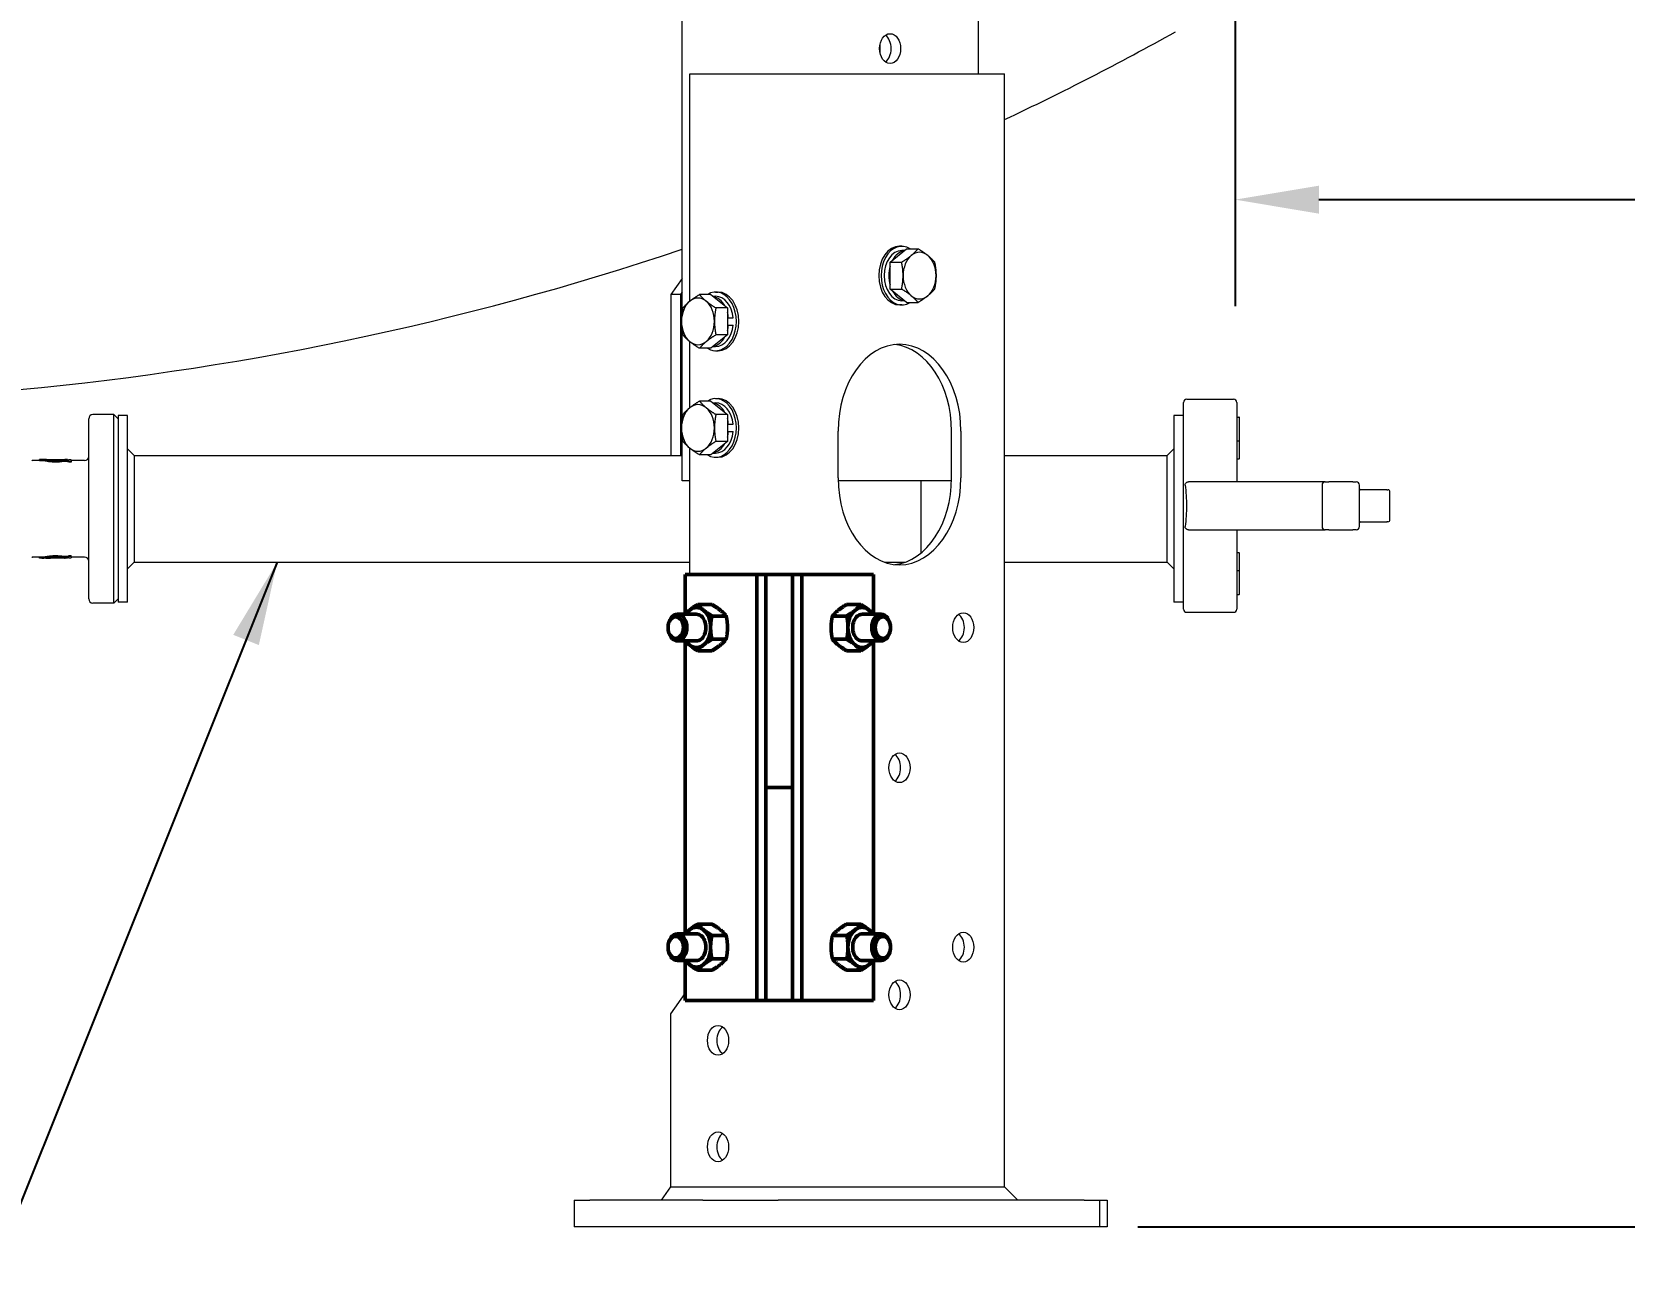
# Model space of a CAD drawing. Header units: inches. Extents: x 20 to 536, y 8 to 344.
# Drawn here: x 116.26 to 146.15, y 46.72 to 70.03 of the extents above; entities that cross this region are included whole.
import ezdxf

# ---------------------------------------------------------------- set-up
doc = ezdxf.new("R2010")
doc.units = ezdxf.units.IN
doc.header["$LTSCALE"] = 16
doc.header["$MEASUREMENT"] = 0
for name, color, linetype, lineweight in [('Dimension (ANSI)', 7, 'Continuous', 25), ('Symbol (ANSI)', 7, 'Continuous', 25), ('Visible (ANSI)', 7, 'Continuous', 50)]:
    doc.layers.add(name, color=color, linetype=linetype, lineweight=lineweight)
doc.styles.add('Standard D-E', font='arial.ttf')
doc.dimstyles.new('in [mm] D-E NeptuneBenson', dxfattribs={"dimscale": 16, "dimtxt": 0.15, "dimasz": 0.098425, "dimexe": 0.125, "dimexo": 0.063, "dimgap": 0.031496, "dimtad": 0, "dimtih": 1, "dimtoh": 1, "dimdec": 4, "dimrnd": 1e-08, "dimzin": 3, "dimdsep": 46, "dimlunit": 5, "dimtxsty": 'Standard D-E', "dimcen": 0.09, "dimdle": 0.393701, "dimclrd": 256, "dimclre": 256, "dimclrt": 256, "dimadec": 1, "dimazin": 1, "dimtfac": 1, "dimtofl": 0, "dimtmove": 0, "dimatfit": 3, "dimfxl": 1, "dimfrac": 1, "dimtolj": 1, "dimtzin": 4, "dimlwd": -1, "dimlwe": -1, "dimarcsym": 0})
doc.dimstyles.new('in [mm] D-E NeptuneBenson$7', dxfattribs={"dimscale": 16, "dimtxt": 0.15, "dimasz": 0.098425, "dimexe": 0.125, "dimexo": 0.063, "dimgap": 0.031496, "dimtad": 0, "dimtih": 1, "dimtoh": 1, "dimdec": 4, "dimrnd": 1e-08, "dimzin": 3, "dimdsep": 46, "dimlunit": 5, "dimtxsty": 'Standard D-E', "dimcen": 0.09, "dimdle": 0.393701, "dimclrd": 256, "dimclre": 256, "dimclrt": 256, "dimadec": 1, "dimazin": 1, "dimtfac": 1, "dimtofl": 0, "dimtmove": 0, "dimatfit": 3, "dimfxl": 1, "dimfrac": 1, "dimtolj": 1, "dimtzin": 4, "dimlwd": -1, "dimlwe": -1, "dimarcsym": 0})

# ---------------------------------------------------------------- blocks, each defined once
blk = doc.blocks.new('*D19')
at = {"layer": 'Defpoints', "color": 0, "transparency": 16777216}
for p in [(139.969, 83.625), (185.288, 83.625), (136.009, 47.596)]:
    blk.add_point(p, dxfattribs=at)
at = {"layer": 'Dimension (ANSI)', "transparency": 16777216}
for p, q in [((140.977, 83.625), (187.288, 83.625)), ((185.288, 82.051), (185.288, 69.393)), ((185.288, 49.171), (185.288, 61.849)), ((137.017, 47.596), (187.288, 47.596))]:
    blk.add_line(p, q, dxfattribs=at)
for points in [[(185.026, 82.051), (185.551, 82.051), (185.288, 83.625)], [(185.026, 49.171), (185.551, 49.171), (185.288, 47.596)]]:
    blk.add_solid(points, dxfattribs=at)
at = {"layer": 'Dimension (ANSI)', "transparency": 16777216, "char_height": 2.4, "attachment_point": 5, "style": 'Standard D-E'}
for s, insert in [('\\A1; 36 in', (185.288, 67.351)), ('\\A1;[915.1 mm]', (185.288, 63.579))]:
    blk.add_mtext(s, dxfattribs=dict(at, insert=insert))
blk = doc.blocks.new('*D22')
at = {"layer": 'Defpoints', "color": 0, "transparency": 16777216}
for p in [(138.844, 74.125), (174.469, 74.125), (174.469, 66.883)]:
    blk.add_point(p, dxfattribs=at)
at = {"layer": 'Dimension (ANSI)', "transparency": 16777216}
for p, q in [((138.844, 73.117), (138.844, 64.883)), ((174.469, 73.117), (174.469, 64.883)), ((140.419, 66.883), (148.177, 66.883)), ((172.894, 66.883), (165.51, 66.883))]:
    blk.add_line(p, q, dxfattribs=at)
for points in [[(140.419, 67.145), (140.419, 66.62), (138.844, 66.883)], [(172.894, 67.145), (172.894, 66.62), (174.469, 66.883)]]:
    blk.add_solid(points, dxfattribs=at)
at = {"layer": 'Dimension (ANSI)', "transparency": 16777216, "char_height": 2.4, "attachment_point": 5, "style": 'Standard D-E'}
for s, insert in [('\\A1; 35{\\H1x;\\S5#8;} in', (156.844, 69.838)), ('\\A1;[904.9 mm]', (156.844, 64.841))]:
    blk.add_mtext(s, dxfattribs=dict(at, insert=insert))

msp = doc.modelspace()

# ---------------------------------------------------------------- linework, layer by layer
at = {"layer": 'Visible (ANSI)', "linetype": 'Continuous', "lineweight": 18}
for p, q in [((134.02723, 69.24631), (134.02723, 73.94207)), ((128.46805, 64.78104), (128.46805, 72.12531)), ((132.18036, 69.63207), (132.18036, 69.80655)), ((128.60781, 69.24631), (129.80049, 69.24631)), ((128.60781, 64.97548), (128.60781, 69.24631)), ((129.80049, 69.24631), (130.7763, 69.24631)), ((130.7763, 69.24631), (134.31425, 69.24631)), ((134.31425, 69.24631), (134.51634, 69.24631)), ((134.51634, 48.34631), (134.51634, 69.24631)), ((132.36884, 65.7089), (132.6782, 65.96149)), ((132.58981, 66.00749), (132.54527, 66.00749)), ((132.63677, 65.92766), (132.58981, 65.92766)), ((132.6782, 65.96149), (132.89364, 65.96149)), ((132.36884, 65.20372), (132.36884, 65.7089)), ((132.36884, 65.7089), (132.58428, 65.7089)), ((128.46805, 65.40266), (128.25426, 65.10031)), ((132.6782, 64.95113), (132.36884, 65.20372)), ((132.36884, 65.20372), (132.58428, 65.20372)), ((128.25426, 65.10031), (128.25426, 62.07669)), ((128.43103, 65.10031), (128.25426, 65.10031)), ((128.46805, 65.15266), (128.43103, 65.10031)), ((128.43103, 65.10031), (128.43103, 62.07669)), ((129.00521, 65.10149), (128.78977, 65.10149)), ((129.00521, 65.10149), (129.31457, 64.8489)), ((129.04664, 65.06766), (129.0936, 65.06766)), ((129.0936, 65.14749), (129.13814, 65.14749)), ((132.58981, 64.90513), (132.54527, 64.90513)), ((132.63677, 64.98496), (132.58981, 64.98496)), ((132.6782, 64.95113), (132.89364, 64.95113)), ((129.31457, 64.8489), (129.09913, 64.8489)), ((129.31457, 64.8489), (129.31457, 64.34372)), ((129.33504, 64.66411), (129.31457, 64.66411)), ((129.33504, 64.66411), (129.42343, 64.66411)), ((128.46805, 62.78104), (128.46805, 64.41159)), ((129.31457, 64.34372), (129.00521, 64.09113)), ((129.31457, 64.34372), (129.09913, 64.34372)), ((129.31457, 64.52851), (129.33504, 64.52851)), ((129.33504, 64.52851), (129.42343, 64.52851)), ((128.60781, 62.97548), (128.60781, 64.21714)), ((129.00521, 64.09113), (128.78977, 64.09113)), ((129.04664, 64.12496), (129.0936, 64.12496)), ((129.0936, 64.04513), (129.13814, 64.04513)), ((129.00521, 63.10149), (128.78977, 63.10149)), ((129.00521, 63.10149), (129.31457, 62.8489)), ((129.04664, 63.06766), (129.0936, 63.06766)), ((129.0936, 63.14749), (129.13814, 63.14749)), ((137.87661, 59.19428), (137.87661, 63.07428)), ((137.93661, 63.13428), (138.81661, 63.13428)), ((138.87661, 63.07428), (138.87661, 61.58428)), ((117.32543, 59.38393), (117.32543, 62.76945)), ((117.79787, 62.84819), (117.40417, 62.84819)), ((117.79787, 59.30519), (117.79787, 62.84819)), ((117.87661, 62.76945), (117.79787, 62.84819)), ((117.87661, 62.82669), (117.87661, 59.32669)), ((118.05591, 62.82669), (117.87661, 62.82669)), ((118.05591, 59.32669), (118.05591, 62.82669)), ((129.31457, 62.8489), (129.09913, 62.8489)), ((129.31457, 62.8489), (129.31457, 62.34372)), ((137.69731, 62.82669), (137.69731, 59.32669)), ((137.87661, 62.82669), (137.69731, 62.82669)), ((138.88661, 62.8008), (138.91661, 62.8008)), ((138.92661, 62.64157), (138.92661, 62.7908)), ((129.33504, 62.66411), (129.31457, 62.66411)), ((129.31457, 62.52851), (129.33504, 62.52851)), ((129.33504, 62.66411), (129.42343, 62.66411)), ((129.33504, 62.52851), (129.42343, 62.52851)), ((131.39269, 61.65631), (131.39269, 62.53631)), ((133.52108, 61.65631), (133.52108, 62.53631)), ((133.69786, 62.53631), (133.69786, 61.65631)), ((138.92661, 62.62622), (138.92661, 62.64157)), ((138.92661, 62.34299), (138.92661, 62.62622)), ((118.18091, 62.07669), (118.05591, 62.20169)), ((128.46805, 61.60031), (128.46805, 62.41159)), ((128.60781, 59.84631), (128.60781, 62.21714)), ((129.31457, 62.34372), (129.00521, 62.09113)), ((129.31457, 62.34372), (129.09913, 62.34372)), ((137.57231, 62.07669), (137.69731, 62.20169)), ((138.91661, 62.34834), (138.88661, 62.34834)), ((138.92661, 62.33834), (138.92661, 62.34299)), ((138.92661, 62.02434), (138.92661, 62.33834)), ((116.39866, 61.9822), (116.26771, 61.9822)), ((116.39866, 61.99953), (116.39866, 62.00228)), ((116.44629, 62.00228), (116.39866, 62.00228)), ((116.39866, 61.99953), (116.39866, 61.97939)), ((116.44629, 62.00228), (116.44629, 62.00169)), ((116.52346, 62.00228), (116.47622, 62.00228)), ((116.47622, 62.00228), (116.47622, 62.00142)), ((116.49628, 61.97739), (116.49628, 61.99757)), ((116.84971, 61.98599), (116.84971, 61.96554)), ((116.92976, 62.00228), (116.88251, 62.00228)), ((116.92976, 62.00228), (116.92976, 61.9913)), ((116.99905, 61.99638), (116.95141, 61.99638)), ((116.95141, 61.99053), (116.95141, 61.99638)), ((116.95141, 61.97111), (116.95141, 61.98133)), ((116.95141, 61.97111), (116.99905, 61.97111)), ((116.95141, 61.97111), (116.95141, 61.95031)), ((116.99905, 61.95031), (116.95141, 61.95031)), ((116.99905, 61.99638), (116.99905, 61.97111)), ((117.24669, 61.9822), (116.99905, 61.9822)), ((116.99905, 61.97111), (116.99905, 61.95031)), ((118.18091, 62.07669), (128.46805, 62.07669)), ((118.18091, 62.07669), (118.18091, 60.3912)), ((129.00521, 62.09113), (128.78977, 62.09113)), ((129.04664, 62.12496), (129.0936, 62.12496)), ((129.0936, 62.04513), (129.13814, 62.04513)), ((134.51634, 62.07669), (137.57231, 62.07669)), ((137.57231, 60.3912), (137.57231, 62.07669)), ((138.88661, 62.01434), (138.91661, 62.01434)), ((128.60781, 61.60031), (128.46805, 61.60031)), ((133.5204, 61.60031), (131.39337, 61.60031)), ((132.94479, 61.60031), (132.94479, 60.24469)), ((140.51369, 61.58428), (137.9719, 61.58428)), ((140.53661, 61.58428), (140.51369, 61.58428)), ((140.53661, 61.58428), (140.60161, 61.58428)), ((141.05161, 61.58428), (140.60161, 61.58428)), ((141.05161, 61.58428), (141.11661, 61.58428)), ((140.47661, 61.52428), (140.47661, 60.74428)), ((141.17661, 60.74428), (141.17661, 61.52428)), ((141.69161, 61.43428), (141.19661, 61.43428)), ((141.69161, 61.43428), (141.71161, 61.43428)), ((141.75161, 60.87428), (141.75161, 61.39428)), ((137.9719, 60.68428), (140.51369, 60.68428)), ((138.87661, 60.68428), (138.87661, 59.19428)), ((140.51369, 60.68428), (140.53661, 60.68428)), ((140.60161, 60.68428), (140.53661, 60.68428)), ((140.60161, 60.68428), (141.05161, 60.68428)), ((141.11661, 60.68428), (141.05161, 60.68428)), ((141.19661, 60.83428), (141.69161, 60.83428)), ((141.71161, 60.83428), (141.69161, 60.83428)), ((118.18091, 60.3912), (118.18091, 60.07669)), ((137.57231, 60.07669), (137.57231, 60.3912)), ((116.39866, 60.17118), (116.26771, 60.17118)), ((116.39866, 60.15385), (116.39866, 60.17399)), ((116.39866, 60.1511), (116.39866, 60.15385)), ((116.44629, 60.1511), (116.39866, 60.1511)), ((116.44629, 60.15169), (116.44629, 60.1511)), ((116.47622, 60.1511), (116.47622, 60.15196)), ((116.52346, 60.1511), (116.47622, 60.1511)), ((116.49628, 60.15581), (116.49628, 60.17599)), ((116.84971, 60.18784), (116.84971, 60.16739)), ((116.92976, 60.1511), (116.88251, 60.1511)), ((116.92976, 60.1511), (116.92976, 60.16207)), ((116.95141, 60.18227), (116.95141, 60.20307)), ((116.95141, 60.20307), (116.99905, 60.20307)), ((116.99905, 60.18227), (116.95141, 60.18227)), ((116.95141, 60.17205), (116.95141, 60.18227)), ((116.95141, 60.157), (116.95141, 60.16285)), ((116.95141, 60.157), (116.99905, 60.157)), ((116.99905, 60.18227), (116.99905, 60.20307)), ((116.99905, 60.18227), (116.99905, 60.157)), ((117.24669, 60.17118), (116.99905, 60.17118)), ((138.88661, 60.25422), (138.91661, 60.25422)), ((138.92661, 59.93022), (138.92661, 60.24422)), ((118.18091, 60.07669), (118.05591, 59.95169)), ((118.18091, 60.07669), (128.60781, 60.07669)), ((132.26094, 60.07669), (132.65283, 60.07669)), ((134.51634, 60.07669), (137.57231, 60.07669)), ((137.57231, 60.07669), (137.69731, 59.95169)), ((138.88661, 59.92022), (138.91661, 59.92022)), ((138.92661, 59.92557), (138.92661, 59.93022)), ((138.92661, 59.64234), (138.92661, 59.92557)), ((138.92661, 59.62699), (138.92661, 59.64234)), ((138.92661, 59.47776), (138.92661, 59.62699)), ((117.79787, 59.30519), (117.40417, 59.30519)), ((117.87661, 59.38393), (117.79787, 59.30519)), ((118.05591, 59.32669), (117.87661, 59.32669)), ((137.87661, 59.32669), (137.69731, 59.32669)), ((138.88661, 59.46776), (138.91661, 59.46776)), ((137.93661, 59.13428), (138.81661, 59.13428)), ((128.25426, 51.59631), (128.52063, 51.97302)), ((128.25426, 48.34631), (128.25426, 51.59631)), ((128.07748, 48.09631), (128.25426, 48.34631)), ((128.25426, 48.34631), (129.80049, 48.34631)), ((129.80049, 48.34631), (130.7763, 48.34631)), ((130.7763, 48.34631), (134.31425, 48.34631)), ((134.31425, 48.34631), (134.51634, 48.34631)), ((134.51634, 48.34631), (134.76634, 48.09631)), ((126.43875, 48.09631), (126.73165, 48.09631)), ((126.43875, 48.09631), (126.43875, 47.59631)), ((128.85297, 48.09631), (126.73165, 48.09631)), ((128.85297, 48.09631), (130.26718, 48.09631)), ((136.00889, 48.09631), (130.26718, 48.09631)), ((136.00889, 48.09631), (136.30178, 48.09631)), ((136.30178, 48.09631), (136.30178, 47.59631)), ((136.30178, 48.09631), (136.44562, 48.09631)), ((136.44562, 48.09631), (136.44562, 47.59631)), ((126.73165, 47.59631), (126.43875, 47.59631)), ((128.85297, 47.59631), (126.73165, 47.59631)), ((130.26718, 47.59631), (128.85297, 47.59631)), ((136.00889, 47.59631), (130.26718, 47.59631)), ((136.30178, 47.59631), (136.00889, 47.59631)), ((136.44562, 47.59631), (136.30178, 47.59631))]:
    msp.add_line(p, q, dxfattribs=at)
at = {"layer": 'Visible (ANSI)'}
for p, q in [((128.52063, 59.84631), (129.652, 59.84631)), ((128.52063, 59.09631), (128.52063, 59.84631)), ((129.86468, 59.84631), (129.652, 59.84631)), ((129.86468, 59.84631), (130.03839, 59.84631)), ((129.86468, 59.84631), (129.86468, 51.84631)), ((130.03839, 59.84631), (130.53839, 59.84631)), ((130.03839, 59.84631), (130.03839, 57.84631)), ((130.53839, 57.84631), (130.53839, 59.84631)), ((130.71211, 59.84631), (130.53839, 59.84631)), ((130.92479, 59.84631), (130.71211, 59.84631)), ((130.71211, 51.84631), (130.71211, 59.84631)), ((130.92479, 59.84631), (132.05616, 59.84631)), ((132.05616, 59.09631), (132.05616, 59.84631)), ((128.75786, 59.27932), (129.02727, 59.27932)), ((131.81893, 59.27932), (131.54952, 59.27932)), ((128.73423, 59.09631), (128.37722, 59.09631)), ((129.02302, 59.06282), (129.29244, 59.06282)), ((131.55377, 59.06282), (131.28435, 59.06282)), ((131.84256, 59.09631), (132.19957, 59.09631)), ((128.20047, 58.85026), (128.20048, 58.85118)), ((128.20047, 58.84236), (128.20048, 58.84145)), ((128.73423, 58.59631), (128.37722, 58.59631)), ((128.52063, 53.09631), (128.52063, 58.59631)), ((129.02302, 58.62981), (129.29244, 58.62981)), ((131.55377, 58.62981), (131.28435, 58.62981)), ((131.84256, 58.59631), (132.19957, 58.59631)), ((132.05616, 53.09631), (132.05616, 58.59631)), ((132.37632, 58.85026), (132.37631, 58.85118)), ((132.37632, 58.84236), (132.37631, 58.84145)), ((128.75786, 58.4133), (129.02727, 58.4133)), ((131.81893, 58.4133), (131.54952, 58.4133)), ((130.03839, 56.34631), (130.03839, 57.84631)), ((130.53839, 57.84631), (130.53839, 56.34631)), ((130.03839, 55.84631), (130.03839, 56.34631)), ((130.53839, 56.34631), (130.53839, 55.84631)), ((130.03839, 55.84631), (130.53839, 55.84631)), ((130.03839, 55.84631), (130.03839, 55.34631)), ((130.53839, 55.34631), (130.53839, 55.84631)), ((130.03839, 52.34631), (130.03839, 55.34631)), ((130.53839, 55.34631), (130.53839, 52.34631)), ((128.75786, 53.27932), (129.02727, 53.27932)), ((131.81893, 53.27932), (131.54952, 53.27932)), ((128.73423, 53.09631), (128.37722, 53.09631)), ((129.02302, 53.06282), (129.29244, 53.06282)), ((131.55377, 53.06282), (131.28435, 53.06282)), ((131.84256, 53.09631), (132.19957, 53.09631)), ((128.20047, 52.85026), (128.20048, 52.85118)), ((128.20047, 52.84236), (128.20048, 52.84145)), ((129.02302, 52.62981), (129.29244, 52.62981)), ((131.55377, 52.62981), (131.28435, 52.62981)), ((132.37632, 52.85026), (132.37631, 52.85118)), ((132.37632, 52.84236), (132.37631, 52.84145)), ((128.73423, 52.59631), (128.37722, 52.59631)), ((128.52063, 51.84631), (128.52063, 52.59631)), ((128.75786, 52.4133), (129.02727, 52.4133)), ((130.03839, 52.34631), (130.03839, 51.84631)), ((130.53839, 51.84631), (130.53839, 52.34631)), ((131.81893, 52.4133), (131.54952, 52.4133)), ((131.84256, 52.59631), (132.19957, 52.59631)), ((132.05616, 51.84631), (132.05616, 52.59631)), ((128.52063, 51.84631), (129.652, 51.84631)), ((129.86468, 51.84631), (129.652, 51.84631)), ((129.86468, 51.84631), (130.03839, 51.84631)), ((130.03839, 51.84631), (130.53839, 51.84631)), ((130.71211, 51.84631), (130.53839, 51.84631)), ((130.92479, 51.84631), (130.71211, 51.84631)), ((130.92479, 51.84631), (132.05616, 51.84631))]:
    msp.add_line(p, q, dxfattribs=at)
at = {"layer": 'Visible (ANSI)', "linetype": 'Continuous', "lineweight": 18}
for centre, radius, start, end in [((110.86874, 118.38531), 55.31, 295.311967, 299.051175), ((110.86874, 118.38531), 55.31, 274.925696, 288.553746), ((137.93661, 63.07428), 0.06, 90, 180), ((138.81661, 63.07428), 0.06, 0, 90), ((117.40417, 62.76945), 0.07874, 90, 180), ((138.88661, 62.8108), 0.01, 180, 270), ((138.91661, 62.7908), 0.01, 0, 90), ((138.88661, 62.35834), 0.01, 180, 270), ((138.91661, 62.33834), 0.01, 0, 90), ((116.26771, 61.96252), 0.01969, 90, 120), ((117.24669, 62.06094), 0.07874, 270, 0), ((138.88661, 62.00434), 0.01, 90, 180), ((138.91661, 62.02434), 0.01, 270, 0), ((140.53661, 61.52428), 0.06, 90, 180), ((141.11661, 61.52428), 0.06, 0, 90), ((141.19661, 61.45428), 0.02, 180, 270), ((141.71161, 61.39428), 0.04, 0, 90), ((140.53661, 60.74428), 0.06, 180, 270), ((141.11661, 60.74428), 0.06, 270, 0), ((141.19661, 60.81428), 0.02, 90, 180), ((141.71161, 60.87428), 0.04, 270, 0), ((116.26771, 60.19086), 0.01969, 240, 270), ((117.24669, 60.09244), 0.07874, 0, 90), ((138.88661, 60.26422), 0.01, 180, 270), ((138.91661, 60.24422), 0.01, 0, 90), ((138.88661, 59.91022), 0.01, 90, 180), ((138.91661, 59.93022), 0.01, 270, 0), ((117.40417, 59.38393), 0.07874, 180, 270), ((137.93661, 59.19428), 0.06, 180, 270), ((138.81661, 59.19428), 0.06, 270, 0), ((138.88661, 59.45776), 0.01, 90, 180), ((138.91661, 59.47776), 0.01, 270, 0)]:
    msp.add_arc(centre, radius, start, end, dxfattribs=at)
for centre in [(132.3685, 69.71931), (133.74149, 58.84631), (132.54527, 56.21531), (133.74149, 52.84631), (132.54527, 51.95231), (129.13814, 51.09631), (129.13814, 49.09631)]:
    msp.add_ellipse(centre, major_axis=(0, -0.28), ratio=0.70710678, dxfattribs=at)
for centre, major_axis, ratio, start_param, end_param in [((132.19172, 69.71931), (0, 0.28), 0.70710678, 3.60436277, 5.82041519), ((132.58981, 65.45631), (0, 0.55118), 0.70710678, 5.8717395, 9.83622377), ((132.54527, 65.45631), (0, 0.55118), 0.70710678, 0, 3.14159265), ((132.58981, 65.45631), (0, 0.47135), 0.70710678, 0, 3.14159265), ((132.6782, 65.45631), (0, 0.47135), 0.70710678, 0.14230203, 0.90489552), ((132.92127, 65.45631), (0, -0.4375), 0.70710678, 3.66519143, 4.71238898), ((132.92127, 65.45631), (0, 0.4375), 0.70710678, 5.75958653, 6.80678408), ((132.92127, 65.45631), (0, 0.4375), 0.70710678, 4.71238898, 5.75958653), ((132.6782, 65.45631), (0, 0.47135), 0.70710678, 1.18949958, 1.95209308), ((129.0936, 64.59631), (0, -0.55118), 0.70710678, 5.8717395, 9.83622377), ((132.6782, 65.45631), (0, -0.47135), 0.70710678, 5.37828978, 6.14088328), ((132.92127, 65.45631), (0, -0.4375), 0.70710678, 4.71238898, 5.75958653), ((132.92127, 65.45631), (0, 0.4375), 0.70710678, 3.66519143, 4.71238898), ((128.76214, 64.59631), (0, -0.4375), 0.70710678, 3.66519143, 4.71238898), ((128.76214, 64.59631), (0, 0.4375), 0.70710678, 5.75958653, 6.80678408), ((128.76214, 64.59631), (0, 0.4375), 0.70710678, 4.71238898, 5.75958653), ((129.00521, 64.59631), (0, 0.47135), 0.70710678, 5.37828978, 6.14088328), ((129.0936, 64.59631), (0, 0.47135), 0.70710678, 4.8567332, 6.28318531), ((129.13814, 64.59631), (0, -0.55118), 0.70710678, 0, 3.14159265), ((132.92127, 65.45631), (0, -0.4375), 0.70710678, 5.75958653, 6.80678408), ((128.76214, 64.59631), (0, -0.4375), 0.70710678, 4.71238898, 5.75958653), ((128.76214, 64.59631), (0, 0.4375), 0.70710678, 3.66519143, 4.71238898), ((129.00521, 64.59631), (0, -0.47135), 0.70710678, 1.71514054, 1.95209308), ((129.00521, 64.59631), (0, -0.47135), 0.70710678, 0.14230203, 0.90489552), ((129.0936, 64.59631), (0, -0.47135), 0.70710678, 0, 1.42645211), ((129.00521, 64.59631), (0, -0.47135), 0.70710678, 1.18949958, 1.42645211), ((128.76214, 64.59631), (0, -0.4375), 0.70710678, 5.75958653, 6.80678408), ((132.54527, 62.53631), (0, 1.63), 0.70710678, 4.71238898, 7.85398163), ((132.3685, 62.53631), (0, 1.63), 0.70710678, 4.71238898, 6.20642283), ((129.0936, 62.59631), (0, -0.55118), 0.70710678, 5.8717395, 9.83622377), ((129.0936, 62.59631), (0, 0.47135), 0.70710678, 4.8567332, 6.28318531), ((129.13814, 62.59631), (0, -0.55118), 0.70710678, 0, 3.14159265), ((128.76214, 62.59631), (0, -0.4375), 0.70710678, 3.66519143, 4.71238898), ((128.76214, 62.59631), (0, 0.4375), 0.70710678, 5.75958653, 6.80678408), ((128.76214, 62.59631), (0, 0.4375), 0.70710678, 4.71238898, 5.75958653), ((129.00521, 62.59631), (0, 0.47135), 0.70710678, 5.37828978, 6.14088328), ((129.00521, 62.59631), (0, -0.47135), 0.70710678, 1.71514054, 1.95209308), ((128.76214, 62.59631), (0, -0.4375), 0.70710678, 4.71238898, 5.75958653), ((128.76214, 62.59631), (0, 0.4375), 0.70710678, 3.66519143, 4.71238898), ((129.0936, 62.59631), (0, -0.47135), 0.70710678, 0, 1.42645211), ((129.00521, 62.59631), (0, -0.47135), 0.70710678, 1.18949958, 1.42645211), ((128.76214, 62.59631), (0, -0.4375), 0.70710678, 5.75958653, 6.80678408), ((129.00521, 62.59631), (0, -0.47135), 0.70710678, 0.14230203, 0.90489552), ((116.08245, 61.07669), (4.10717, 0), 0.22535973, 1.46986752, 1.49373155), ((116.08245, 61.07669), (4.01807, 0), 0.22535973, 1.46762165, 1.49201922), ((116.29914, 61.07669), (4.10717, 0), 0.22535973, 1.52676978, 1.53495966), ((116.29914, 61.07669), (4.10717, 0), 0.22535973, 1.43978472, 1.51425269), ((116.08245, 61.07669), (4.10717, 0), 0.22535973, 1.39844189, 1.4544693), ((116.08245, 61.07669), (4.10717, 0), 0.22535973, 1.35761354, 1.38288267), ((116.08245, 61.07669), (4.01807, 0), 0.22535973, 1.352811, 1.37866444), ((116.29914, 61.07669), (4.10717, 0), 0.22535973, 1.41130756, 1.42716465), ((132.54527, 61.65631), (0, -1.63), 0.70710678, 4.71238898, 7.85398163), ((132.3685, 61.65631), (0, -1.63), 0.70710678, 0.07676248, 1.57079633), ((116.08245, 61.07669), (4.01807, 0), 0.22535973, 4.79116609, 4.81556366), ((116.08245, 61.07669), (-4.10717, 0), 0.22535973, 1.6478611, 1.67172513), ((116.29914, 61.07669), (-4.10717, 0), 0.22535973, 1.60663299, 1.61482287), ((116.29914, 61.07669), (-4.10717, 0), 0.22535973, 1.62733996, 1.70180793), ((116.08245, 61.07669), (-4.10717, 0), 0.22535973, 1.68712335, 1.74315077), ((116.08245, 61.07669), (4.01807, 0), 0.22535973, 4.90452087, 4.93037431), ((116.08245, 61.07669), (-4.10717, 0), 0.22535973, 1.75870998, 1.78397911), ((116.29914, 61.07669), (-4.10717, 0), 0.22535973, 1.714428, 1.7302851), ((133.56471, 58.84631), (0, 0.28), 0.70710678, 3.60436277, 5.82041519), ((132.3685, 56.21531), (0, 0.28), 0.70710678, 3.60436277, 5.82041519), ((133.56471, 52.84631), (0, 0.28), 0.70710678, 3.60436277, 5.82041519), ((132.3685, 51.95231), (0, 0.28), 0.70710678, 3.60436277, 5.82041519), ((129.31492, 51.09631), (0, -0.28), 0.70710678, 3.60436277, 5.82041519), ((129.31492, 49.09631), (0, -0.28), 0.70710678, 3.60436277, 5.82041519)]:
    msp.add_ellipse(centre, major_axis=major_axis, ratio=ratio, start_param=start_param, end_param=end_param, dxfattribs=at)
at = {"layer": 'Visible (ANSI)'}
for centre, major_axis, start_param, end_param in [((128.73417, 58.84631), (0, 0.375), 5.75958653, 6.80678408), ((131.84262, 58.84631), (0, 0.375), 5.75958653, 6.80678408), ((128.37722, 58.84631), (0, -0.25), 4.73185041, 10.97611285), ((128.73417, 58.84631), (0, -0.375), 3.66519143, 3.98266132), ((128.73417, 58.84631), (0, -0.25014), 6.25022773, 9.45773554), ((128.73417, 58.84631), (0, 0.375), 4.71238898, 5.75958653), ((131.84262, 58.84631), (0, -0.375), 3.66519143, 4.71238898), ((131.84262, 58.84631), (0, 0.25014), 6.25022773, 9.45773554), ((131.84262, 58.84631), (0, 0.375), 5.44211664, 5.75958653), ((132.19957, 58.84631), (0, 0.25), 4.73185041, 10.97611285), ((128.73417, 58.84631), (0, -0.375), 5.44211664, 5.75958653), ((128.73417, 58.84631), (0, 0.375), 3.66519143, 4.71238898), ((131.84262, 58.84631), (0, -0.375), 4.71238898, 5.75958653), ((131.84262, 58.84631), (0, 0.375), 3.66519143, 3.98266132), ((128.73417, 58.84631), (0, -0.375), 5.75958653, 6.80678408), ((131.84262, 58.84631), (0, -0.375), 5.75958653, 6.80678408), ((128.73417, 52.84631), (0, 0.375), 5.75958653, 6.80678408), ((131.84262, 52.84631), (0, 0.375), 5.75958653, 6.80678408), ((128.37722, 52.84631), (0, -0.25), 4.73185041, 10.97611285), ((128.73417, 52.84631), (0, -0.375), 3.66519143, 3.98266132), ((128.73417, 52.84631), (0, -0.25014), 6.25022773, 9.45773554), ((128.73417, 52.84631), (0, 0.375), 4.71238898, 5.75958653), ((131.84262, 52.84631), (0, -0.375), 3.66519143, 4.71238898), ((131.84262, 52.84631), (0, 0.25014), 6.25022773, 9.45773554), ((131.84262, 52.84631), (0, 0.375), 5.44211664, 5.75958653), ((132.19957, 52.84631), (0, 0.25), 4.73185041, 10.97611285), ((128.73417, 52.84631), (0, 0.375), 3.66519143, 4.71238898), ((131.84262, 52.84631), (0, -0.375), 4.71238898, 5.75958653), ((128.73417, 52.84631), (0, -0.375), 5.44211664, 5.75958653), ((128.73417, 52.84631), (0, -0.375), 5.75958653, 6.80678408), ((131.84262, 52.84631), (0, -0.375), 5.75958653, 6.80678408), ((131.84262, 52.84631), (0, 0.375), 3.66519143, 3.98266132)]:
    msp.add_ellipse(centre, major_axis=major_axis, ratio=0.70710678, start_param=start_param, end_param=end_param, dxfattribs=at)
for centre, major_axis in [((128.34385, 58.84631), (0, 0.20282)), ((132.23294, 58.84631), (0, -0.20281)), ((128.34385, 52.84631), (0, -0.20281)), ((132.23294, 52.84631), (0, -0.20281))]:
    msp.add_ellipse(centre, major_axis=major_axis, ratio=0.70710678, dxfattribs=at)
at = {"layer": 'Visible (ANSI)', "linetype": 'Continuous', "lineweight": 18}
for points, weights in [([(132.58428, 65.7089), (132.6948, 65.77658), (132.76659, 65.8352)], [1.01001874936, 1.04314139574, 1]), ([(132.76659, 65.8352), (132.83838, 65.89381), (132.89364, 65.96149)], [1, 1.04314139574, 1.01001874936]), ([(132.89364, 65.96149), (133.00416, 65.89381), (133.07595, 65.8352)], [1.01001874936, 1.04314139574, 1]), ([(133.07595, 65.8352), (133.14774, 65.77658), (133.203, 65.7089)], [1, 1.04314139574, 1.01001874936]), ([(132.61191, 65.45631), (132.61191, 65.57354), (132.58428, 65.7089)], [1, 1.04314139574, 1.01001874936]), ([(133.203, 65.7089), (133.23063, 65.57354), (133.23063, 65.45631)], [1.01001874936, 1.04314139574, 1]), ([(132.58428, 65.20372), (132.61191, 65.33908), (132.61191, 65.45631)], [1.01001874936, 1.04314139574, 1]), ([(132.76659, 65.07743), (132.6948, 65.13604), (132.58428, 65.20372)], [1, 1.04314139574, 1.01001874936]), ([(133.203, 65.20372), (133.14774, 65.13604), (133.07595, 65.07743)], [1.01001874936, 1.04314139574, 1]), ([(133.23063, 65.45631), (133.23063, 65.33908), (133.203, 65.20372)], [1, 1.04314139574, 1.01001874936]), ([(128.48041, 64.8489), (128.53567, 64.91658), (128.60746, 64.9752)], [1.01001874936, 1.04314139574, 1]), ([(128.60746, 64.9752), (128.67925, 65.03381), (128.78977, 65.10149)], [1, 1.04314139574, 1.01001874936]), ([(128.78977, 65.10149), (128.84503, 65.03381), (128.91682, 64.9752)], [1.01001874936, 1.04314139574, 1]), ([(128.91682, 64.9752), (128.98861, 64.91658), (129.09913, 64.8489)], [1, 1.04314139574, 1.01001874936]), ([(132.89364, 64.95113), (132.83838, 65.01881), (132.76659, 65.07743)], [1.01001874936, 1.04314139574, 1]), ([(133.07595, 65.07743), (133.00416, 65.01881), (132.89364, 64.95113)], [1, 1.04314139574, 1.01001874936]), ([(128.45278, 64.59631), (128.45278, 64.71354), (128.48041, 64.8489)], [1, 1.04314139574, 1.01001874936]), ([(128.48041, 64.34372), (128.45278, 64.47908), (128.45278, 64.59631)], [1.01001874936, 1.04314139574, 1]), ([(129.09913, 64.8489), (129.0715, 64.71354), (129.0715, 64.59631)], [1.01001874936, 1.04314139574, 1]), ([(129.0715, 64.59631), (129.0715, 64.47908), (129.09913, 64.34372)], [1, 1.04314139574, 1.01001874936]), ([(128.60746, 64.21743), (128.53567, 64.27604), (128.48041, 64.34372)], [1, 1.04314139574, 1.01001874936]), ([(129.09913, 64.34372), (128.98861, 64.27604), (128.91682, 64.21743)], [1.01001874936, 1.04314139574, 1]), ([(128.78977, 64.09113), (128.67925, 64.15881), (128.60746, 64.21743)], [1.01001874936, 1.04314139574, 1]), ([(128.91682, 64.21743), (128.84503, 64.15881), (128.78977, 64.09113)], [1, 1.04314139574, 1.01001874936]), ([(128.60746, 62.9752), (128.67925, 63.03381), (128.78977, 63.10149)], [1, 1.04314139574, 1.01001874936]), ([(128.78977, 63.10149), (128.84503, 63.03381), (128.91682, 62.9752)], [1.01001874936, 1.04314139574, 1]), ([(128.45278, 62.59631), (128.45278, 62.71354), (128.48041, 62.8489)], [1, 1.04314139574, 1.01001874936]), ([(128.48041, 62.8489), (128.53567, 62.91658), (128.60746, 62.9752)], [1.01001874936, 1.04314139574, 1]), ([(128.91682, 62.9752), (128.98861, 62.91658), (129.09913, 62.8489)], [1, 1.04314139574, 1.01001874936]), ([(129.09913, 62.8489), (129.0715, 62.71354), (129.0715, 62.59631)], [1.01001874936, 1.04314139574, 1]), ([(128.48041, 62.34372), (128.45278, 62.47908), (128.45278, 62.59631)], [1.01001874936, 1.04314139574, 1]), ([(129.0715, 62.59631), (129.0715, 62.47908), (129.09913, 62.34372)], [1, 1.04314139574, 1.01001874936]), ([(128.60746, 62.21743), (128.53567, 62.27604), (128.48041, 62.34372)], [1, 1.04314139574, 1.01001874936]), ([(128.78977, 62.09113), (128.67925, 62.15881), (128.60746, 62.21743)], [1.01001874936, 1.04314139574, 1]), ([(128.91682, 62.21743), (128.84503, 62.15881), (128.78977, 62.09113)], [1, 1.04314139574, 1.01001874936]), ([(129.09913, 62.34372), (128.98861, 62.27604), (128.91682, 62.21743)], [1.01001874936, 1.04314139574, 1])]:
    msp.add_rational_spline(points, weights, degree=2, dxfattribs=at)
for points in [[(116.47622, 62.00228), (116.47622, 62.00228), (116.47741, 62.00199), (116.4799, 62.00138)], [(116.53125, 62.0008), (116.52599, 62.00178), (116.52346, 62.00228), (116.52346, 62.00228)], [(116.4799, 60.152), (116.47741, 60.15139), (116.47622, 60.1511), (116.47622, 60.1511)], [(116.52346, 60.1511), (116.52346, 60.1511), (116.52599, 60.1516), (116.53125, 60.15258)]]:
    msp.add_open_spline(points, degree=3, dxfattribs=at)
for points, knots in [([(116.49628, 61.99757), (116.50776, 61.99499), (116.52409, 61.99155), (116.56271, 61.98475), (116.58813, 61.98096), (116.64396, 61.97558), (116.67439, 61.97407), (116.70299, 61.97407), (116.73159, 61.97407), (116.76201, 61.97558), (116.81185, 61.98039), (116.83228, 61.98317), (116.84971, 61.98599)], [-0.63725824, -0.63725824, -0.63725824, -0.63725824, -0.4358884, -0.4358884, -0.2179442, -0.2179442, 0, 0, 0, 0.2179442, 0.2179442, 0.38907168, 0.38907168, 0.38907168, 0.38907168]), ([(116.84971, 61.96554), (116.83228, 61.96266), (116.81186, 61.95981), (116.76202, 61.95489), (116.73159, 61.95335), (116.70299, 61.95335), (116.67438, 61.95335), (116.64395, 61.95489), (116.58812, 61.9604), (116.5627, 61.96428), (116.52409, 61.97123), (116.50776, 61.97475), (116.49628, 61.97739)], [-0.38914701, -0.38914701, -0.38914701, -0.38914701, -0.21798988, -0.21798988, 0, 0, 0, 0.21798988, 0.21798988, 0.43597976, 0.43597976, 0.63740827, 0.63740827, 0.63740827, 0.63740827]), ([(116.78684, 61.98857), (116.78194, 61.98812), (116.7769, 61.98769), (116.74966, 61.98563), (116.72559, 61.9847), (116.70299, 61.9847), (116.68038, 61.9847), (116.65631, 61.98563), (116.6121, 61.98897), (116.59195, 61.99133), (116.57008, 61.99436), (116.56439, 61.9952), (116.55915, 61.99602)], [-0.212255295, -0.212255295, -0.212255295, -0.212255295, -0.172243729, -0.172243729, 0, 0, 0, 0.172243729, 0.172243729, 0.344487458, 0.344487458, 0.409007072, 0.409007072, 0.409007072, 0.409007072]), ([(116.88251, 62.00228), (116.88251, 62.00228), (116.87799, 62.00137), (116.86077, 61.99828), (116.84919, 61.9963), (116.83569, 61.99435)], [2.066873638, 2.066873638, 2.066873638, 2.066873638, 2.239108848, 2.239108848, 2.390237986, 2.390237986, 2.390237986, 2.390237986]), ([(116.88703, 61.99275), (116.89707, 61.99477), (116.90571, 61.99666), (116.92402, 62.00082), (116.92976, 62.00228), (116.92976, 62.00228)], [0.527386611, 0.527386611, 0.527386611, 0.527386611, 0.653804561, 0.653804561, 0.871720721, 0.871720721, 0.871720721, 0.871720721]), ([(137.9057, 61.52428), (137.90526, 61.52688), (137.90515, 61.52926), (137.90539, 61.53528), (137.90616, 61.53892), (137.90965, 61.54862), (137.91343, 61.55453), (137.9232, 61.56562), (137.92952, 61.57089), (137.93661, 61.57508)], [-2.522800249, -2.522800249, -2.522800249, -2.522800249, -2.493582986, -2.493582986, -2.443370628, -2.443370628, -2.355318518, -2.355318518, -2.260242692, -2.260242692, -2.260242692, -2.260242692]), ([(137.93661, 61.57508), (137.93984, 61.57699), (137.94331, 61.57862), (137.95498, 61.58293), (137.96375, 61.58428), (137.9719, 61.58428)], [0.4063089437, 0.4063089437, 0.4063089437, 0.4063089437, 0.433860066, 0.433860066, 0.4959375112, 0.4959375112, 0.4959375112, 0.4959375112]), ([(137.9057, 61.52428), (137.90588, 61.52319), (137.90606, 61.5221), (137.9157, 61.46272), (137.92179, 61.39674), (137.92983, 61.26332), (137.93152, 61.19581), (137.93152, 61.07275), (137.92983, 61.00525), (137.92179, 60.87182), (137.9157, 60.80584), (137.90606, 60.74646), (137.90588, 60.74537), (137.9057, 60.74428)], [1.33105003, 1.33105003, 1.33105003, 1.33105003, 1.33968226, 1.33968226, 1.80852476, 1.80852476, 2.27736726, 2.27736726, 2.74620976, 2.74620976, 3.21505226, 3.21505226, 3.22368449, 3.22368449, 3.22368449, 3.22368449]), ([(137.93661, 60.69348), (137.93211, 60.69614), (137.92784, 60.69929), (137.91976, 60.70661), (137.91618, 60.71069), (137.91022, 60.71937), (137.90768, 60.72439), (137.90543, 60.73322), (137.90507, 60.73669), (137.90533, 60.74162), (137.90548, 60.74298), (137.9057, 60.74428)], [-2.024502921, -2.024502921, -2.024502921, -2.024502921, -1.984405791, -1.984405791, -1.94129526, -1.94129526, -1.894654375, -1.894654375, -1.86412594, -1.86412594, -1.852017654, -1.852017654, -1.852017654, -1.852017654]), ([(137.9719, 60.68428), (137.96356, 60.68428), (137.95458, 60.6857), (137.94295, 60.6901), (137.93968, 60.69167), (137.93661, 60.69348)], [0, 0, 0, 0, 0.0635761667, 0.0635761667, 0.0897490203, 0.0897490203, 0.0897490203, 0.0897490203]), ([(116.49628, 60.17599), (116.50776, 60.17863), (116.52409, 60.18215), (116.5627, 60.1891), (116.58812, 60.19298), (116.64395, 60.19849), (116.67438, 60.20003), (116.73159, 60.20003), (116.76202, 60.19849), (116.81186, 60.19357), (116.83228, 60.19072), (116.84971, 60.18784)], [1.10638799, 1.10638799, 1.10638799, 1.10638799, 1.3078165, 1.3078165, 1.52580638, 1.52580638, 1.74379626, 1.74379626, 1.96178614, 1.96178614, 2.13294327, 2.13294327, 2.13294327, 2.13294327]), ([(116.84971, 60.16739), (116.83228, 60.17021), (116.81185, 60.17299), (116.76201, 60.1778), (116.73159, 60.17931), (116.67439, 60.17931), (116.64396, 60.1778), (116.58813, 60.17241), (116.56271, 60.16863), (116.52409, 60.16183), (116.50776, 60.15839), (116.49628, 60.15581)], [1.35436976, 1.35436976, 1.35436976, 1.35436976, 1.52549724, 1.52549724, 1.74344144, 1.74344144, 1.96138564, 1.96138564, 2.17932984, 2.17932984, 2.38069968, 2.38069968, 2.38069968, 2.38069968]), ([(116.55915, 60.15735), (116.56439, 60.15818), (116.57008, 60.15902), (116.59195, 60.16205), (116.6121, 60.16441), (116.65631, 60.16775), (116.68038, 60.16868), (116.72559, 60.16868), (116.74966, 60.16775), (116.7769, 60.16569), (116.78194, 60.16526), (116.78684, 60.16481)], [0.968908686, 0.968908686, 0.968908686, 0.968908686, 1.033428301, 1.033428301, 1.20567203, 1.20567203, 1.377915758, 1.377915758, 1.550159487, 1.550159487, 1.590171053, 1.590171053, 1.590171053, 1.590171053]), ([(116.83569, 60.15903), (116.84919, 60.15708), (116.86077, 60.1551), (116.87799, 60.15201), (116.88251, 60.1511), (116.88251, 60.1511)], [1.743509289, 1.743509289, 1.743509289, 1.743509289, 1.894638427, 1.894638427, 2.066873638, 2.066873638, 2.066873638, 2.066873638]), ([(116.92976, 60.1511), (116.92976, 60.1511), (116.92402, 60.15256), (116.90571, 60.15672), (116.89707, 60.15861), (116.88703, 60.16063)], [0.871720721, 0.871720721, 0.871720721, 0.871720721, 1.089636881, 1.089636881, 1.216054831, 1.216054831, 1.216054831, 1.216054831])]:
    msp.add_open_spline(points, degree=3, knots=knots, dxfattribs=at)
at = {"layer": 'Visible (ANSI)'}
for points, weights in [([(128.60159, 59.17107), (128.66312, 59.22131), (128.75786, 59.27932)], [1, 1.0379548493, 1]), ([(128.75786, 59.27932), (128.80522, 59.22131), (128.86676, 59.17107)], [1, 1.0379548493, 1]), ([(129.18354, 59.17107), (129.12201, 59.22131), (129.02727, 59.27932)], [1, 1.0379548493, 1]), ([(131.54952, 59.27932), (131.45478, 59.22131), (131.39325, 59.17107)], [1, 1.0379548493, 1]), ([(131.71003, 59.17107), (131.77156, 59.22131), (131.81893, 59.27932)], [1, 1.0379548493, 1]), ([(131.81893, 59.27932), (131.91367, 59.22131), (131.9752, 59.17107)], [1, 1.0379548493, 1]), ([(128.52175, 59.09631), (128.5575, 59.13507), (128.60159, 59.17107)], [1.01566285889, 1.02690849784, 1]), ([(128.86676, 59.17107), (128.92829, 59.12083), (129.02302, 59.06282)], [1, 1.0379548493, 1]), ([(129.02302, 59.06282), (128.99934, 58.94679), (128.99934, 58.84631)], [1, 1.0379548493, 1]), ([(129.29244, 59.06282), (129.24507, 59.12083), (129.18354, 59.17107)], [1, 1.0379548493, 1]), ([(129.31612, 58.84631), (129.31612, 58.94679), (129.29244, 59.06282)], [1, 1.0379548493, 1]), ([(131.28435, 59.06282), (131.26067, 58.94679), (131.26067, 58.84631)], [1, 1.0379548493, 1]), ([(131.39325, 59.17107), (131.33172, 59.12083), (131.28435, 59.06282)], [1, 1.0379548493, 1]), ([(131.55377, 59.06282), (131.6485, 59.12083), (131.71003, 59.17107)], [1, 1.0379548493, 1]), ([(131.57745, 58.84631), (131.57745, 58.94679), (131.55377, 59.06282)], [1, 1.0379548493, 1]), ([(131.9752, 59.17107), (132.01929, 59.13507), (132.05504, 59.09631)], [1, 1.02690849784, 1.01566285889]), ([(128.60159, 58.52155), (128.5575, 58.55755), (128.52175, 58.59631)], [1, 1.02690849784, 1.01566285889]), ([(129.02302, 58.62981), (128.92829, 58.57179), (128.86676, 58.52155)], [1, 1.0379548493, 1]), ([(128.99934, 58.84631), (128.99934, 58.74583), (129.02302, 58.62981)], [1, 1.0379548493, 1]), ([(129.18354, 58.52155), (129.24507, 58.57179), (129.29244, 58.62981)], [1, 1.0379548493, 1]), ([(129.29244, 58.62981), (129.31612, 58.74583), (129.31612, 58.84631)], [1, 1.0379548493, 1]), ([(131.26067, 58.84631), (131.26067, 58.74583), (131.28435, 58.62981)], [1, 1.0379548493, 1]), ([(131.28435, 58.62981), (131.33172, 58.57179), (131.39325, 58.52155)], [1, 1.0379548493, 1]), ([(131.55377, 58.62981), (131.57745, 58.74583), (131.57745, 58.84631)], [1, 1.0379548493, 1]), ([(131.71003, 58.52155), (131.6485, 58.57179), (131.55377, 58.62981)], [1, 1.0379548493, 1]), ([(132.05504, 58.59631), (132.01929, 58.55755), (131.9752, 58.52155)], [1.01566285889, 1.02690849784, 1]), ([(128.75786, 58.4133), (128.66312, 58.47131), (128.60159, 58.52155)], [1, 1.0379548493, 1]), ([(128.86676, 58.52155), (128.80522, 58.47131), (128.75786, 58.4133)], [1, 1.0379548493, 1]), ([(129.02727, 58.4133), (129.12201, 58.47131), (129.18354, 58.52155)], [1, 1.0379548493, 1]), ([(131.39325, 58.52155), (131.45478, 58.47131), (131.54952, 58.4133)], [1, 1.0379548493, 1]), ([(131.81893, 58.4133), (131.77156, 58.47131), (131.71003, 58.52155)], [1, 1.0379548493, 1]), ([(131.9752, 58.52155), (131.91367, 58.47131), (131.81893, 58.4133)], [1, 1.0379548493, 1]), ([(128.60159, 53.17107), (128.66312, 53.22131), (128.75786, 53.27932)], [1, 1.0379548493, 1]), ([(128.75786, 53.27932), (128.80522, 53.22131), (128.86676, 53.17107)], [1, 1.0379548493, 1]), ([(129.18354, 53.17107), (129.12201, 53.22131), (129.02727, 53.27932)], [1, 1.0379548493, 1]), ([(131.54952, 53.27932), (131.45478, 53.22131), (131.39325, 53.17107)], [1, 1.0379548493, 1]), ([(131.71003, 53.17107), (131.77156, 53.22131), (131.81893, 53.27932)], [1, 1.0379548493, 1]), ([(131.81893, 53.27932), (131.91367, 53.22131), (131.9752, 53.17107)], [1, 1.0379548493, 1]), ([(128.52175, 53.09631), (128.5575, 53.13507), (128.60159, 53.17107)], [1.01566285889, 1.02690849784, 1]), ([(128.86676, 53.17107), (128.92829, 53.12083), (129.02302, 53.06282)], [1, 1.0379548493, 1]), ([(129.02302, 53.06282), (128.99934, 52.94679), (128.99934, 52.84631)], [1, 1.0379548493, 1]), ([(129.29244, 53.06282), (129.24507, 53.12083), (129.18354, 53.17107)], [1, 1.0379548493, 1]), ([(129.31612, 52.84631), (129.31612, 52.94679), (129.29244, 53.06282)], [1, 1.0379548493, 1]), ([(131.28435, 53.06282), (131.26067, 52.94679), (131.26067, 52.84631)], [1, 1.0379548493, 1]), ([(131.39325, 53.17107), (131.33172, 53.12083), (131.28435, 53.06282)], [1, 1.0379548493, 1]), ([(131.55377, 53.06282), (131.6485, 53.12083), (131.71003, 53.17107)], [1, 1.0379548493, 1]), ([(131.57745, 52.84631), (131.57745, 52.94679), (131.55377, 53.06282)], [1, 1.0379548493, 1]), ([(131.9752, 53.17107), (132.01929, 53.13507), (132.05504, 53.09631)], [1, 1.02690849784, 1.01566285889]), ([(129.02302, 52.62981), (128.92829, 52.57179), (128.86676, 52.52155)], [1, 1.0379548493, 1]), ([(128.99934, 52.84631), (128.99934, 52.74583), (129.02302, 52.62981)], [1, 1.0379548493, 1]), ([(129.18354, 52.52155), (129.24507, 52.57179), (129.29244, 52.62981)], [1, 1.0379548493, 1]), ([(129.29244, 52.62981), (129.31612, 52.74583), (129.31612, 52.84631)], [1, 1.0379548493, 1]), ([(131.26067, 52.84631), (131.26067, 52.74583), (131.28435, 52.62981)], [1, 1.0379548493, 1]), ([(131.28435, 52.62981), (131.33172, 52.57179), (131.39325, 52.52155)], [1, 1.0379548493, 1]), ([(131.55377, 52.62981), (131.57745, 52.74583), (131.57745, 52.84631)], [1, 1.0379548493, 1]), ([(131.71003, 52.52155), (131.6485, 52.57179), (131.55377, 52.62981)], [1, 1.0379548493, 1]), ([(128.60159, 52.52155), (128.5575, 52.55755), (128.52175, 52.59631)], [1, 1.02690849784, 1.01566285889]), ([(128.75786, 52.4133), (128.66312, 52.47131), (128.60159, 52.52155)], [1, 1.0379548493, 1]), ([(128.86676, 52.52155), (128.80522, 52.47131), (128.75786, 52.4133)], [1, 1.0379548493, 1]), ([(129.02727, 52.4133), (129.12201, 52.47131), (129.18354, 52.52155)], [1, 1.0379548493, 1]), ([(131.39325, 52.52155), (131.45478, 52.47131), (131.54952, 52.4133)], [1, 1.0379548493, 1]), ([(131.81893, 52.4133), (131.77156, 52.47131), (131.71003, 52.52155)], [1, 1.0379548493, 1]), ([(131.9752, 52.52155), (131.91367, 52.47131), (131.81893, 52.4133)], [1, 1.0379548493, 1]), ([(132.05504, 52.59631), (132.01929, 52.55755), (131.9752, 52.52155)], [1.01566285889, 1.02690849784, 1])]:
    msp.add_rational_spline(points, weights, degree=2, dxfattribs=at)

# ---------------------------------------------------------------- dimensions: what is measured, and where the dimension line sits
at = {"layer": 'Dimension (ANSI)'}
dim = msp.add_linear_dim(base=(185.28842, 83.62531), p1=(136.00889, 47.59631), p2=(139.96874, 83.62531), angle=90, text=' <> in\\X[915.1 mm]', dimstyle='in [mm] D-E NeptuneBenson', override={"dimgap": 0.031496, "dimdec": 4, "dimpost": '', "dimtol": 0, "dimlim": 0, "dimtp": 0, "dimtm": 0, "dimtdec": 2, "dimatfit": 1}, dxfattribs=at)
dim.commit()
dim.dimension.update_dxf_attribs({"geometry": '*D19', "text_midpoint": (185.28842, 65.62074), "dimtype": 160})
dim = msp.add_linear_dim(base=(174.46924, 66.88282), p1=(138.84374, 74.12531), p2=(174.46924, 74.12531), text=' <> in\\X[904.9 mm]', dimstyle='in [mm] D-E NeptuneBenson', override={"dimgap": 0.031496, "dimtih": 0, "dimtoh": 0, "dimdec": 4, "dimpost": '', "dimtol": 0, "dimlim": 0, "dimtp": 0, "dimtm": 0, "dimtdec": 2, "dimatfit": 1}, dxfattribs=at)
dim.commit()
dim.dimension.update_dxf_attribs({"geometry": '*D22', "text_midpoint": (156.84374, 66.88282), "dimtype": 160})

# ---------------------------------------------------------------- leaders
at = {"layer": 'Symbol (ANSI)', "annotation_type": 0, "has_hookline": 1, "hookline_direction": 1, "text_width": 72.42892}
msp.add_leader([(120.8641, 60.07669), (105.44131, 21.57021), (103.86651, 21.57021)], dimstyle='in [mm] D-E NeptuneBenson$7', override={"dimtad": 0}, dxfattribs=at)

doc.saveas('drawing.dxf')
